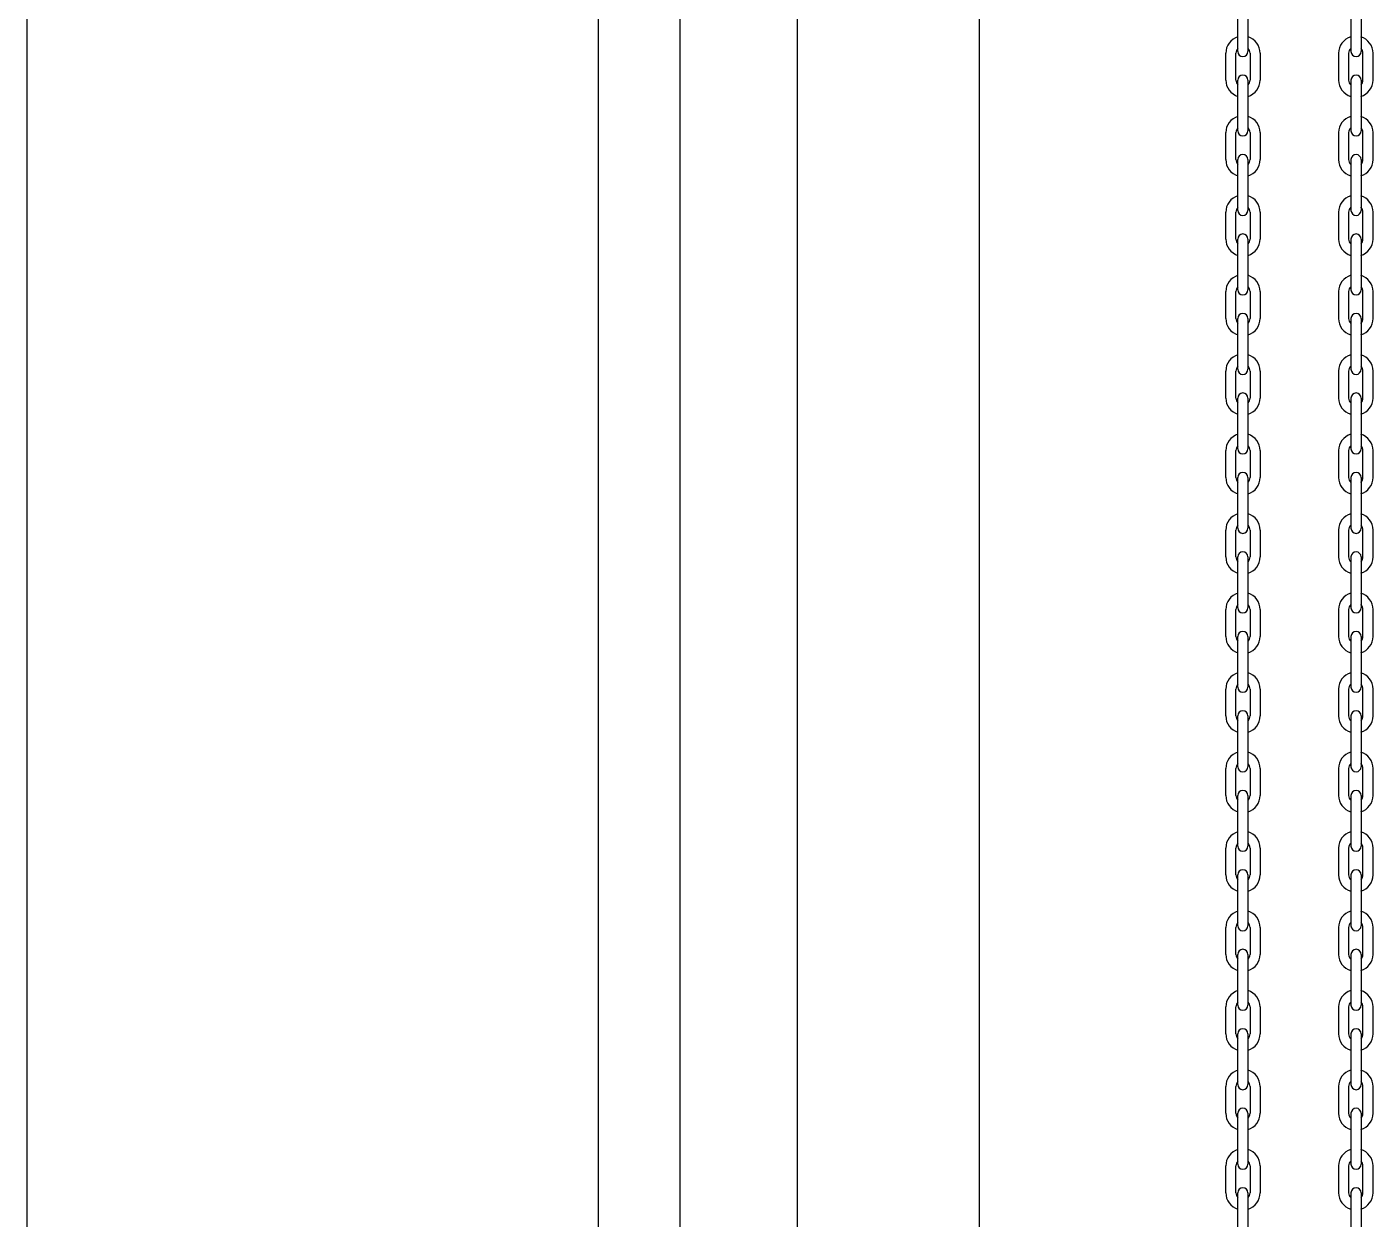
# Model space of a CAD drawing. Header units: millimetres. Extents: x 34479 to 326239, y 111570 to 168880.
# Drawn here: x 186511.7 to 186688.4, y 164712.5 to 164869 of the extents above; entities that cross this region are included whole.
import ezdxf

# ---------------------------------------------------------------- set-up
doc = ezdxf.new("R2010")
doc.units = ezdxf.units.MM
doc.header["$LTSCALE"] = 100
doc.header["$MEASUREMENT"] = 0
doc.layers.get('0').update_dxf_attribs({"linetype": 'CONTINUOUS'})
doc.layers.add('OHD Frame', color=2, linetype='CONTINUOUS')

msp = doc.modelspace()

# ---------------------------------------------------------------- linework, layer by layer
at = {"color": 3}
for p, q in [((186597.45, 163432.59, 0), (186597.45, 167289.71, 0)), ((186612.85, 163432.59, 0), (186612.85, 167289.71, 0)), ((186586.7, 163432.59, 0), (186586.7, 165982.59, 0))]:
    msp.add_line(p, q, dxfattribs=at)
at = {"color": 8, "linetype": 'Continuous'}
msp.add_line((186511.69, 165982.59, 0), (186511.69, 163455.11, 0), dxfattribs=at)
at = {"color": 7, "linetype": 'Continuous'}
for p, q in [((186670.61, 164872.44, 0), (186670.61, 164865.77, 0)), ((186671.94, 164872.44, 0), (186671.94, 164865.77, 0)), ((186685.48, 164872.44, 0), (186685.48, 164865.77, 0)), ((186686.82, 164872.44, 0), (186686.82, 164865.77, 0)), ((186669.04, 164862.01, 0), (186669.04, 164865.54, 0)), ((186670.38, 164862.01, 0), (186670.38, 164865.54, 0)), ((186672.24, 164865.54, 0), (186672.24, 164862.01, 0)), ((186673.58, 164865.54, 0), (186673.58, 164862.01, 0)), ((186683.85, 164865.54, 0), (186683.85, 164862.01, 0)), ((186685.18, 164865.54, 0), (186685.18, 164862.01, 0)), ((186687.05, 164862.01, 0), (186687.05, 164865.54, 0)), ((186688.38, 164862.01, 0), (186688.38, 164865.54, 0)), ((186670.61, 164862.01, 0), (186670.61, 164855.34, 0)), ((186671.94, 164862.01, 0), (186671.94, 164855.34, 0)), ((186685.48, 164862.01, 0), (186685.48, 164855.34, 0)), ((186686.82, 164862.01, 0), (186686.82, 164855.34, 0)), ((186669.04, 164851.57, 0), (186669.04, 164855.11, 0)), ((186670.38, 164851.57, 0), (186670.38, 164855.11, 0)), ((186672.24, 164855.11, 0), (186672.24, 164851.57, 0)), ((186673.58, 164855.11, 0), (186673.58, 164851.57, 0)), ((186683.85, 164855.11, 0), (186683.85, 164851.57, 0)), ((186685.18, 164855.11, 0), (186685.18, 164851.57, 0)), ((186687.05, 164851.57, 0), (186687.05, 164855.11, 0)), ((186688.38, 164851.57, 0), (186688.38, 164855.11, 0)), ((186670.61, 164851.57, 0), (186670.61, 164844.91, 0)), ((186671.94, 164851.57, 0), (186671.94, 164844.91, 0)), ((186685.48, 164851.57, 0), (186685.48, 164844.91, 0)), ((186686.82, 164851.57, 0), (186686.82, 164844.91, 0)), ((186669.04, 164841.14, 0), (186669.04, 164844.67, 0)), ((186670.38, 164841.14, 0), (186670.38, 164844.67, 0)), ((186672.24, 164844.67, 0), (186672.24, 164841.14, 0)), ((186673.58, 164844.67, 0), (186673.58, 164841.14, 0)), ((186683.85, 164844.67, 0), (186683.85, 164841.14, 0)), ((186685.18, 164844.67, 0), (186685.18, 164841.14, 0)), ((186687.05, 164841.14, 0), (186687.05, 164844.67, 0)), ((186688.38, 164841.14, 0), (186688.38, 164844.67, 0)), ((186670.61, 164841.14, 0), (186670.61, 164834.47, 0)), ((186671.94, 164841.14, 0), (186671.94, 164834.47, 0)), ((186685.48, 164841.14, 0), (186685.48, 164834.47, 0)), ((186686.82, 164841.14, 0), (186686.82, 164834.47, 0)), ((186669.04, 164830.71, 0), (186669.04, 164834.24, 0)), ((186670.38, 164830.71, 0), (186670.38, 164834.24, 0)), ((186672.24, 164834.24, 0), (186672.24, 164830.71, 0)), ((186673.58, 164834.24, 0), (186673.58, 164830.71, 0)), ((186683.85, 164834.24, 0), (186683.85, 164830.71, 0)), ((186685.18, 164834.24, 0), (186685.18, 164830.71, 0)), ((186687.05, 164830.71, 0), (186687.05, 164834.24, 0)), ((186688.38, 164830.71, 0), (186688.38, 164834.24, 0)), ((186670.61, 164830.71, 0), (186670.61, 164824.04, 0)), ((186671.94, 164830.71, 0), (186671.94, 164824.04, 0)), ((186685.48, 164830.71, 0), (186685.48, 164824.04, 0)), ((186686.82, 164830.71, 0), (186686.82, 164824.04, 0)), ((186669.04, 164820.27, 0), (186669.04, 164823.81, 0)), ((186670.38, 164820.27, 0), (186670.38, 164823.81, 0)), ((186672.24, 164823.81, 0), (186672.24, 164820.27, 0)), ((186673.58, 164823.81, 0), (186673.58, 164820.27, 0)), ((186683.85, 164823.81, 0), (186683.85, 164820.27, 0)), ((186685.18, 164823.81, 0), (186685.18, 164820.27, 0)), ((186687.05, 164820.27, 0), (186687.05, 164823.81, 0)), ((186688.38, 164820.27, 0), (186688.38, 164823.81, 0)), ((186670.61, 164820.27, 0), (186670.61, 164813.61, 0)), ((186671.94, 164820.27, 0), (186671.94, 164813.61, 0)), ((186685.48, 164820.27, 0), (186685.48, 164813.61, 0)), ((186686.82, 164820.27, 0), (186686.82, 164813.61, 0)), ((186669.04, 164809.84, 0), (186669.04, 164813.37, 0)), ((186670.38, 164809.84, 0), (186670.38, 164813.37, 0)), ((186672.24, 164813.37, 0), (186672.24, 164809.84, 0)), ((186673.58, 164813.37, 0), (186673.58, 164809.84, 0)), ((186683.85, 164813.37, 0), (186683.85, 164809.84, 0)), ((186685.18, 164813.37, 0), (186685.18, 164809.84, 0)), ((186687.05, 164809.84, 0), (186687.05, 164813.37, 0)), ((186688.38, 164809.84, 0), (186688.38, 164813.37, 0)), ((186670.61, 164809.84, 0), (186670.61, 164803.17, 0)), ((186671.94, 164809.84, 0), (186671.94, 164803.17, 0)), ((186685.48, 164809.84, 0), (186685.48, 164803.17, 0)), ((186686.82, 164809.84, 0), (186686.82, 164803.17, 0)), ((186669.04, 164799.41, 0), (186669.04, 164802.94, 0)), ((186670.38, 164799.41, 0), (186670.38, 164802.94, 0)), ((186672.24, 164802.94, 0), (186672.24, 164799.41, 0)), ((186673.58, 164802.94, 0), (186673.58, 164799.41, 0)), ((186683.85, 164802.94, 0), (186683.85, 164799.41, 0)), ((186685.18, 164802.94, 0), (186685.18, 164799.41, 0)), ((186687.05, 164799.41, 0), (186687.05, 164802.94, 0)), ((186688.38, 164799.41, 0), (186688.38, 164802.94, 0)), ((186670.61, 164799.41, 0), (186670.61, 164792.74, 0)), ((186671.94, 164799.41, 0), (186671.94, 164792.74, 0)), ((186685.48, 164799.41, 0), (186685.48, 164792.74, 0)), ((186686.82, 164799.41, 0), (186686.82, 164792.74, 0)), ((186669.04, 164788.97, 0), (186669.04, 164792.51, 0)), ((186670.38, 164788.97, 0), (186670.38, 164792.51, 0)), ((186672.24, 164792.51, 0), (186672.24, 164788.97, 0)), ((186673.58, 164792.51, 0), (186673.58, 164788.97, 0)), ((186683.85, 164792.51, 0), (186683.85, 164788.97, 0)), ((186685.18, 164792.51, 0), (186685.18, 164788.97, 0)), ((186687.05, 164788.97, 0), (186687.05, 164792.51, 0)), ((186688.38, 164788.97, 0), (186688.38, 164792.51, 0)), ((186670.61, 164788.97, 0), (186670.61, 164782.31, 0)), ((186671.94, 164788.97, 0), (186671.94, 164782.31, 0)), ((186685.48, 164788.97, 0), (186685.48, 164782.31, 0)), ((186686.82, 164788.97, 0), (186686.82, 164782.31, 0)), ((186669.04, 164778.54, 0), (186669.04, 164782.07, 0)), ((186670.38, 164778.54, 0), (186670.38, 164782.07, 0)), ((186672.24, 164782.07, 0), (186672.24, 164778.54, 0)), ((186673.58, 164782.07, 0), (186673.58, 164778.54, 0)), ((186683.85, 164782.07, 0), (186683.85, 164778.54, 0)), ((186685.18, 164782.07, 0), (186685.18, 164778.54, 0)), ((186687.05, 164778.54, 0), (186687.05, 164782.07, 0)), ((186688.38, 164778.54, 0), (186688.38, 164782.07, 0)), ((186670.61, 164778.54, 0), (186670.61, 164771.87, 0)), ((186671.94, 164778.54, 0), (186671.94, 164771.87, 0)), ((186685.48, 164778.54, 0), (186685.48, 164771.87, 0)), ((186686.82, 164778.54, 0), (186686.82, 164771.87, 0)), ((186669.04, 164768.1, 0), (186669.04, 164771.64, 0)), ((186670.38, 164768.1, 0), (186670.38, 164771.64, 0)), ((186672.24, 164771.64, 0), (186672.24, 164768.1, 0)), ((186673.58, 164771.64, 0), (186673.58, 164768.1, 0)), ((186683.85, 164771.64, 0), (186683.85, 164768.1, 0)), ((186685.18, 164771.64, 0), (186685.18, 164768.1, 0)), ((186687.05, 164768.1, 0), (186687.05, 164771.64, 0)), ((186688.38, 164768.1, 0), (186688.38, 164771.64, 0)), ((186670.61, 164768.1, 0), (186670.61, 164761.44, 0)), ((186671.94, 164768.1, 0), (186671.94, 164761.44, 0)), ((186685.48, 164768.1, 0), (186685.48, 164761.44, 0)), ((186686.82, 164768.1, 0), (186686.82, 164761.44, 0)), ((186669.04, 164757.67, 0), (186669.04, 164761.2, 0)), ((186670.38, 164757.67, 0), (186670.38, 164761.2, 0)), ((186672.24, 164761.2, 0), (186672.24, 164757.67, 0)), ((186673.58, 164761.2, 0), (186673.58, 164757.67, 0)), ((186683.85, 164761.2, 0), (186683.85, 164757.67, 0)), ((186685.18, 164761.2, 0), (186685.18, 164757.67, 0)), ((186687.05, 164757.67, 0), (186687.05, 164761.2, 0)), ((186688.38, 164757.67, 0), (186688.38, 164761.2, 0)), ((186670.61, 164757.67, 0), (186670.61, 164751, 0)), ((186671.94, 164757.67, 0), (186671.94, 164751, 0)), ((186685.48, 164757.67, 0), (186685.48, 164751, 0)), ((186686.82, 164757.67, 0), (186686.82, 164751, 0)), ((186669.04, 164747.24, 0), (186669.04, 164750.77, 0)), ((186670.38, 164747.24, 0), (186670.38, 164750.77, 0)), ((186672.24, 164750.77, 0), (186672.24, 164747.24, 0)), ((186673.58, 164750.77, 0), (186673.58, 164747.24, 0)), ((186683.85, 164750.77, 0), (186683.85, 164747.24, 0)), ((186685.18, 164750.77, 0), (186685.18, 164747.24, 0)), ((186687.05, 164747.24, 0), (186687.05, 164750.77, 0)), ((186688.38, 164747.24, 0), (186688.38, 164750.77, 0)), ((186670.61, 164747.24, 0), (186670.61, 164740.57, 0)), ((186671.94, 164747.24, 0), (186671.94, 164740.57, 0)), ((186685.48, 164747.24, 0), (186685.48, 164740.57, 0)), ((186686.82, 164747.24, 0), (186686.82, 164740.57, 0)), ((186669.04, 164736.8, 0), (186669.04, 164740.34, 0)), ((186670.38, 164736.8, 0), (186670.38, 164740.34, 0)), ((186672.24, 164740.34, 0), (186672.24, 164736.8, 0)), ((186673.58, 164740.34, 0), (186673.58, 164736.8, 0)), ((186683.85, 164740.34, 0), (186683.85, 164736.8, 0)), ((186685.18, 164740.34, 0), (186685.18, 164736.8, 0)), ((186687.05, 164736.8, 0), (186687.05, 164740.34, 0)), ((186688.38, 164736.8, 0), (186688.38, 164740.34, 0)), ((186670.61, 164736.8, 0), (186670.61, 164730.14, 0)), ((186671.94, 164736.8, 0), (186671.94, 164730.14, 0)), ((186685.48, 164736.8, 0), (186685.48, 164730.14, 0)), ((186686.82, 164736.8, 0), (186686.82, 164730.14, 0)), ((186669.04, 164726.37, 0), (186669.04, 164729.9, 0)), ((186670.38, 164726.37, 0), (186670.38, 164729.9, 0)), ((186672.24, 164729.9, 0), (186672.24, 164726.37, 0)), ((186673.58, 164729.9, 0), (186673.58, 164726.37, 0)), ((186683.85, 164729.9, 0), (186683.85, 164726.37, 0)), ((186685.18, 164729.9, 0), (186685.18, 164726.37, 0)), ((186687.05, 164726.37, 0), (186687.05, 164729.9, 0)), ((186688.38, 164726.37, 0), (186688.38, 164729.9, 0)), ((186670.61, 164726.37, 0), (186670.61, 164719.7, 0)), ((186671.94, 164726.37, 0), (186671.94, 164719.7, 0)), ((186685.48, 164726.37, 0), (186685.48, 164719.7, 0)), ((186686.82, 164726.37, 0), (186686.82, 164719.7, 0)), ((186669.04, 164715.94, 0), (186669.04, 164719.47, 0)), ((186670.38, 164715.94, 0), (186670.38, 164719.47, 0)), ((186672.24, 164719.47, 0), (186672.24, 164715.94, 0)), ((186673.58, 164719.47, 0), (186673.58, 164715.94, 0)), ((186683.85, 164719.47, 0), (186683.85, 164715.94, 0)), ((186685.18, 164719.47, 0), (186685.18, 164715.94, 0)), ((186687.05, 164715.94, 0), (186687.05, 164719.47, 0)), ((186688.38, 164715.94, 0), (186688.38, 164719.47, 0)), ((186670.61, 164715.94, 0), (186670.61, 164709.27, 0)), ((186671.94, 164715.94, 0), (186671.94, 164709.27, 0)), ((186685.48, 164715.94, 0), (186685.48, 164709.27, 0)), ((186686.82, 164715.94, 0), (186686.82, 164709.27, 0))]:
    msp.add_line(p, q, dxfattribs=at)
for centre, radius, start, end in [((186671.28, 164865.54, 0), 2.23, 106.4768, 180), ((186671.34, 164865.54, 0), 2.23, 0, 73.5232), ((186686.08, 164865.54, 0), 2.23, 106.4768, 180), ((186686.15, 164865.54, 0), 2.23, 0, 73.5232), ((186671.28, 164865.54, 0), 0.9, 134.9422, 180), ((186671.28, 164865.77, 0), 0.667, 180, 0), ((186671.34, 164865.54, 0), 0.9, 0, 45.0578), ((186686.08, 164865.54, 0), 0.9, 134.9422, 180), ((186686.15, 164865.77, 0), 0.667, 180, 0), ((186686.15, 164865.54, 0), 0.9, 0, 45.0578), ((186671.28, 164862.01, 0), 2.23, 180, 253.5232), ((186671.28, 164862.01, 0), 0.9, 180, 225.0578), ((186671.28, 164862.01, 0), 0.667, 0, 180), ((186671.34, 164862.01, 0), 2.23, 286.4768, 0), ((186671.34, 164862.01, 0), 0.9, 314.9422, 0), ((186686.08, 164862.01, 0), 2.23, 180, 253.5232), ((186686.08, 164862.01, 0), 0.9, 180, 225.0578), ((186686.15, 164862.01, 0), 0.667, 0, 180), ((186686.15, 164862.01, 0), 2.23, 286.4768, 0), ((186686.15, 164862.01, 0), 0.9, 314.9422, 0), ((186671.28, 164855.11, 0), 2.23, 106.4768, 180), ((186671.34, 164855.11, 0), 2.23, 0, 73.5232), ((186686.08, 164855.11, 0), 2.23, 106.4768, 180), ((186686.15, 164855.11, 0), 2.23, 0, 73.5232), ((186671.28, 164855.11, 0), 0.9, 134.9422, 180), ((186671.28, 164855.34, 0), 0.667, 180, 0), ((186671.34, 164855.11, 0), 0.9, 0, 45.0578), ((186686.08, 164855.11, 0), 0.9, 134.9422, 180), ((186686.15, 164855.34, 0), 0.667, 180, 0), ((186686.15, 164855.11, 0), 0.9, 0, 45.0578), ((186671.28, 164851.57, 0), 2.23, 180, 253.5232), ((186671.28, 164851.57, 0), 0.9, 180, 225.0578), ((186671.28, 164851.57, 0), 0.667, 0, 180), ((186671.34, 164851.57, 0), 2.23, 286.4768, 0), ((186671.34, 164851.57, 0), 0.9, 314.9422, 0), ((186686.08, 164851.57, 0), 2.23, 180, 253.5232), ((186686.08, 164851.57, 0), 0.9, 180, 225.0578), ((186686.15, 164851.57, 0), 0.667, 0, 180), ((186686.15, 164851.57, 0), 2.23, 286.4768, 0), ((186686.15, 164851.57, 0), 0.9, 314.9422, 0), ((186671.28, 164844.67, 0), 2.23, 106.4768, 180), ((186671.34, 164844.67, 0), 2.23, 0, 73.5232), ((186686.08, 164844.67, 0), 2.23, 106.4768, 180), ((186686.15, 164844.67, 0), 2.23, 0, 73.5232), ((186671.28, 164844.67, 0), 0.9, 134.9422, 180), ((186671.28, 164844.91, 0), 0.667, 180, 0), ((186671.34, 164844.67, 0), 0.9, 0, 45.0578), ((186686.08, 164844.67, 0), 0.9, 134.9422, 180), ((186686.15, 164844.91, 0), 0.667, 180, 0), ((186686.15, 164844.67, 0), 0.9, 0, 45.0578), ((186671.28, 164841.14, 0), 2.23, 180, 253.5232), ((186671.28, 164841.14, 0), 0.9, 180, 225.0578), ((186671.28, 164841.14, 0), 0.667, 0, 180), ((186671.34, 164841.14, 0), 2.23, 286.4768, 0), ((186671.34, 164841.14, 0), 0.9, 314.9422, 0), ((186686.08, 164841.14, 0), 2.23, 180, 253.5232), ((186686.08, 164841.14, 0), 0.9, 180, 225.0578), ((186686.15, 164841.14, 0), 0.667, 0, 180), ((186686.15, 164841.14, 0), 2.23, 286.4768, 0), ((186686.15, 164841.14, 0), 0.9, 314.9422, 0), ((186671.28, 164834.24, 0), 2.23, 106.4768, 180), ((186671.34, 164834.24, 0), 2.23, 0, 73.5232), ((186686.08, 164834.24, 0), 2.23, 106.4768, 180), ((186686.15, 164834.24, 0), 2.23, 0, 73.5232), ((186671.28, 164834.24, 0), 0.9, 134.9422, 180), ((186671.28, 164834.47, 0), 0.667, 180, 0), ((186671.28, 164834.47, 0), 0.667, 180, 0), ((186671.34, 164834.24, 0), 0.9, 0, 45.0578), ((186686.08, 164834.24, 0), 0.9, 134.9422, 180), ((186686.15, 164834.47, 0), 0.667, 180, 0), ((186686.15, 164834.47, 0), 0.667, 180, 0), ((186686.15, 164834.24, 0), 0.9, 0, 45.0578), ((186671.28, 164830.71, 0), 2.23, 180, 253.5232), ((186671.28, 164830.71, 0), 0.9, 180, 225.0578), ((186671.28, 164830.71, 0), 0.667, 0, 180), ((186671.34, 164830.71, 0), 2.23, 286.4768, 0), ((186671.34, 164830.71, 0), 0.9, 314.9422, 0), ((186686.08, 164830.71, 0), 2.23, 180, 253.5232), ((186686.08, 164830.71, 0), 0.9, 180, 225.0578), ((186686.15, 164830.71, 0), 0.667, 0, 180), ((186686.15, 164830.71, 0), 2.23, 286.4768, 0), ((186686.15, 164830.71, 0), 0.9, 314.9422, 0), ((186671.28, 164823.81, 0), 2.23, 106.4768, 180), ((186671.34, 164823.81, 0), 2.23, 0, 73.5232), ((186686.08, 164823.81, 0), 2.23, 106.4768, 180), ((186686.15, 164823.81, 0), 2.23, 0, 73.5232), ((186671.28, 164823.81, 0), 0.9, 134.9422, 180), ((186671.28, 164824.04, 0), 0.667, 180, 0), ((186671.34, 164823.81, 0), 0.9, 0, 45.0578), ((186686.08, 164823.81, 0), 0.9, 134.9422, 180), ((186686.15, 164824.04, 0), 0.667, 180, 0), ((186686.15, 164823.81, 0), 0.9, 0, 45.0578), ((186671.28, 164820.27, 0), 0.667, 0, 180), ((186686.15, 164820.27, 0), 0.667, 0, 180), ((186671.28, 164820.27, 0), 2.23, 180, 253.5232), ((186671.28, 164820.27, 0), 0.9, 180, 225.0578), ((186671.34, 164820.27, 0), 2.23, 286.4768, 0), ((186671.34, 164820.27, 0), 0.9, 314.9422, 0), ((186686.08, 164820.27, 0), 2.23, 180, 253.5232), ((186686.08, 164820.27, 0), 0.9, 180, 225.0578), ((186686.15, 164820.27, 0), 2.23, 286.4768, 0), ((186686.15, 164820.27, 0), 0.9, 314.9422, 0), ((186671.28, 164813.37, 0), 2.23, 106.4768, 180), ((186671.28, 164813.37, 0), 0.9, 134.9422, 180), ((186671.34, 164813.37, 0), 2.23, 0, 73.5232), ((186671.34, 164813.37, 0), 0.9, 0, 45.0578), ((186686.08, 164813.37, 0), 2.23, 106.4768, 180), ((186686.08, 164813.37, 0), 0.9, 134.9422, 180), ((186686.15, 164813.37, 0), 2.23, 0, 73.5232), ((186686.15, 164813.37, 0), 0.9, 0, 45.0578), ((186671.28, 164813.61, 0), 0.667, 180, 0), ((186686.15, 164813.61, 0), 0.667, 180, 0), ((186671.28, 164809.84, 0), 0.667, 0, 180), ((186686.15, 164809.84, 0), 0.667, 0, 180), ((186671.28, 164809.84, 0), 2.23, 180, 253.5232), ((186671.28, 164809.84, 0), 0.9, 180, 225.0578), ((186671.34, 164809.84, 0), 2.23, 286.4768, 0), ((186671.34, 164809.84, 0), 0.9, 314.9422, 0), ((186686.08, 164809.84, 0), 2.23, 180, 253.5232), ((186686.08, 164809.84, 0), 0.9, 180, 225.0578), ((186686.15, 164809.84, 0), 2.23, 286.4768, 0), ((186686.15, 164809.84, 0), 0.9, 314.9422, 0), ((186671.28, 164802.94, 0), 2.23, 106.4768, 180), ((186671.34, 164802.94, 0), 2.23, 0, 73.5232), ((186686.08, 164802.94, 0), 2.23, 106.4768, 180), ((186686.15, 164802.94, 0), 2.23, 0, 73.5232), ((186671.28, 164802.94, 0), 0.9, 134.9422, 180), ((186671.34, 164802.94, 0), 0.9, 0, 45.0578), ((186686.08, 164802.94, 0), 0.9, 134.9422, 180), ((186686.15, 164802.94, 0), 0.9, 0, 45.0578), ((186671.28, 164803.17, 0), 0.667, 180, 0), ((186686.15, 164803.17, 0), 0.667, 180, 0), ((186671.28, 164799.41, 0), 0.667, 0, 180), ((186686.15, 164799.41, 0), 0.667, 0, 180), ((186671.28, 164799.41, 0), 2.23, 180, 253.5232), ((186671.28, 164799.41, 0), 0.9, 180, 225.0578), ((186671.34, 164799.41, 0), 2.23, 286.4768, 0), ((186671.34, 164799.41, 0), 0.9, 314.9422, 0), ((186686.08, 164799.41, 0), 2.23, 180, 253.5232), ((186686.08, 164799.41, 0), 0.9, 180, 225.0578), ((186686.15, 164799.41, 0), 2.23, 286.4768, 0), ((186686.15, 164799.41, 0), 0.9, 314.9422, 0), ((186671.28, 164792.51, 0), 2.23, 106.4768, 180), ((186671.34, 164792.51, 0), 2.23, 0, 73.5232), ((186686.08, 164792.51, 0), 2.23, 106.4768, 180), ((186686.15, 164792.51, 0), 2.23, 0, 73.5232), ((186671.28, 164792.51, 0), 0.9, 134.9422, 180), ((186671.28, 164792.74, 0), 0.667, 180, 0), ((186671.34, 164792.51, 0), 0.9, 0, 45.0578), ((186686.08, 164792.51, 0), 0.9, 134.9422, 180), ((186686.15, 164792.74, 0), 0.667, 180, 0), ((186686.15, 164792.51, 0), 0.9, 0, 45.0578), ((186671.28, 164788.97, 0), 0.667, 0, 180), ((186686.15, 164788.97, 0), 0.667, 0, 180), ((186671.28, 164788.97, 0), 2.23, 180, 253.5232), ((186671.28, 164788.97, 0), 0.9, 180, 225.0578), ((186671.34, 164788.97, 0), 2.23, 286.4768, 0), ((186671.34, 164788.97, 0), 0.9, 314.9422, 0), ((186686.08, 164788.97, 0), 2.23, 180, 253.5232), ((186686.08, 164788.97, 0), 0.9, 180, 225.0578), ((186686.15, 164788.97, 0), 2.23, 286.4768, 0), ((186686.15, 164788.97, 0), 0.9, 314.9422, 0), ((186671.28, 164782.07, 0), 2.23, 106.4768, 180), ((186671.34, 164782.07, 0), 2.23, 0, 73.5232), ((186686.08, 164782.07, 0), 2.23, 106.4768, 180), ((186686.15, 164782.07, 0), 2.23, 0, 73.5232), ((186671.28, 164782.07, 0), 0.9, 134.9422, 180), ((186671.28, 164782.31, 0), 0.667, 180, 0), ((186671.34, 164782.07, 0), 0.9, 0, 45.0578), ((186686.08, 164782.07, 0), 0.9, 134.9422, 180), ((186686.15, 164782.31, 0), 0.667, 180, 0), ((186686.15, 164782.07, 0), 0.9, 0, 45.0578), ((186671.28, 164778.54, 0), 2.23, 180, 253.5232), ((186671.28, 164778.54, 0), 0.9, 180, 225.0578), ((186671.28, 164778.54, 0), 0.667, 0, 180), ((186671.34, 164778.54, 0), 2.23, 286.4768, 0), ((186671.34, 164778.54, 0), 0.9, 314.9422, 0), ((186686.08, 164778.54, 0), 2.23, 180, 253.5232), ((186686.08, 164778.54, 0), 0.9, 180, 225.0578), ((186686.15, 164778.54, 0), 0.667, 0, 180), ((186686.15, 164778.54, 0), 2.23, 286.4768, 0), ((186686.15, 164778.54, 0), 0.9, 314.9422, 0), ((186671.28, 164771.64, 0), 2.23, 106.4768, 180), ((186671.34, 164771.64, 0), 2.23, 0, 73.5232), ((186686.08, 164771.64, 0), 2.23, 106.4768, 180), ((186686.15, 164771.64, 0), 2.23, 0, 73.5232), ((186671.28, 164771.64, 0), 0.9, 134.9422, 180), ((186671.28, 164771.87, 0), 0.667, 180, 0), ((186671.28, 164771.87, 0), 0.667, 180, 0), ((186671.34, 164771.64, 0), 0.9, 0, 45.0578), ((186686.08, 164771.64, 0), 0.9, 134.9422, 180), ((186686.15, 164771.87, 0), 0.667, 180, 0), ((186686.15, 164771.87, 0), 0.667, 180, 0), ((186686.15, 164771.64, 0), 0.9, 0, 45.0578), ((186671.28, 164768.1, 0), 2.23, 180, 253.5232), ((186671.28, 164768.1, 0), 2.23, 180, 253.5232), ((186671.28, 164768.1, 0), 0.9, 180, 225.0578), ((186671.28, 164768.1, 0), 0.9, 180, 225.0578), ((186671.28, 164768.1, 0), 0.667, 0, 180), ((186671.28, 164768.1, 0), 0.667, 0, 180), ((186671.34, 164768.1, 0), 2.23, 286.4768, 0), ((186671.34, 164768.1, 0), 0.9, 314.9422, 0), ((186671.34, 164768.1, 0), 2.23, 286.4768, 0), ((186671.34, 164768.1, 0), 0.9, 314.9422, 0), ((186686.08, 164768.1, 0), 2.23, 180, 253.5232), ((186686.08, 164768.1, 0), 2.23, 180, 253.5232), ((186686.08, 164768.1, 0), 0.9, 180, 225.0578), ((186686.08, 164768.1, 0), 0.9, 180, 225.0578), ((186686.15, 164768.1, 0), 0.667, 0, 180), ((186686.15, 164768.1, 0), 0.667, 0, 180), ((186686.15, 164768.1, 0), 2.23, 286.4768, 0), ((186686.15, 164768.1, 0), 0.9, 314.9422, 0), ((186686.15, 164768.1, 0), 2.23, 286.4768, 0), ((186686.15, 164768.1, 0), 0.9, 314.9422, 0), ((186671.28, 164761.2, 0), 2.23, 106.4768, 180), ((186671.34, 164761.2, 0), 2.23, 0, 73.5232), ((186686.08, 164761.2, 0), 2.23, 106.4768, 180), ((186686.15, 164761.2, 0), 2.23, 0, 73.5232), ((186671.28, 164761.2, 0), 0.9, 134.9422, 180), ((186671.28, 164761.44, 0), 0.667, 180, 0), ((186671.34, 164761.2, 0), 0.9, 0, 45.0578), ((186686.08, 164761.2, 0), 0.9, 134.9422, 180), ((186686.15, 164761.44, 0), 0.667, 180, 0), ((186686.15, 164761.2, 0), 0.9, 0, 45.0578), ((186671.28, 164757.67, 0), 2.23, 180, 253.5232), ((186671.28, 164757.67, 0), 0.9, 180, 225.0578), ((186671.28, 164757.67, 0), 0.667, 0, 180), ((186671.34, 164757.67, 0), 2.23, 286.4768, 0), ((186671.34, 164757.67, 0), 0.9, 314.9422, 0), ((186686.08, 164757.67, 0), 2.23, 180, 253.5232), ((186686.08, 164757.67, 0), 0.9, 180, 225.0578), ((186686.15, 164757.67, 0), 0.667, 0, 180), ((186686.15, 164757.67, 0), 2.23, 286.4768, 0), ((186686.15, 164757.67, 0), 0.9, 314.9422, 0), ((186671.28, 164750.77, 0), 2.23, 106.4768, 180), ((186671.34, 164750.77, 0), 2.23, 0, 73.5232), ((186686.08, 164750.77, 0), 2.23, 106.4768, 180), ((186686.15, 164750.77, 0), 2.23, 0, 73.5232), ((186671.28, 164750.77, 0), 0.9, 134.9422, 180), ((186671.28, 164751, 0), 0.667, 180, 0), ((186671.34, 164750.77, 0), 0.9, 0, 45.0578), ((186686.08, 164750.77, 0), 0.9, 134.9422, 180), ((186686.15, 164751, 0), 0.667, 180, 0), ((186686.15, 164750.77, 0), 0.9, 0, 45.0578), ((186671.28, 164747.24, 0), 2.23, 180, 253.5232), ((186671.28, 164747.24, 0), 0.9, 180, 225.0578), ((186671.28, 164747.24, 0), 0.667, 0, 180), ((186671.34, 164747.24, 0), 2.23, 286.4768, 0), ((186671.34, 164747.24, 0), 0.9, 314.9422, 0), ((186686.08, 164747.24, 0), 2.23, 180, 253.5232), ((186686.08, 164747.24, 0), 0.9, 180, 225.0578), ((186686.15, 164747.24, 0), 0.667, 0, 180), ((186686.15, 164747.24, 0), 2.23, 286.4768, 0), ((186686.15, 164747.24, 0), 0.9, 314.9422, 0), ((186671.28, 164740.34, 0), 2.23, 106.4768, 180), ((186671.34, 164740.34, 0), 2.23, 0, 73.5232), ((186686.08, 164740.34, 0), 2.23, 106.4768, 180), ((186686.15, 164740.34, 0), 2.23, 0, 73.5232), ((186671.28, 164740.34, 0), 0.9, 134.9422, 180), ((186671.28, 164740.57, 0), 0.667, 180, 0), ((186671.34, 164740.34, 0), 0.9, 0, 45.0578), ((186686.08, 164740.34, 0), 0.9, 134.9422, 180), ((186686.15, 164740.57, 0), 0.667, 180, 0), ((186686.15, 164740.34, 0), 0.9, 0, 45.0578), ((186671.28, 164736.8, 0), 2.23, 180, 253.5232), ((186671.28, 164736.8, 0), 0.9, 180, 225.0578), ((186671.28, 164736.8, 0), 0.667, 0, 180), ((186671.34, 164736.8, 0), 2.23, 286.4768, 0), ((186671.34, 164736.8, 0), 0.9, 314.9422, 0), ((186686.08, 164736.8, 0), 2.23, 180, 253.5232), ((186686.08, 164736.8, 0), 0.9, 180, 225.0578), ((186686.15, 164736.8, 0), 0.667, 0, 180), ((186686.15, 164736.8, 0), 2.23, 286.4768, 0), ((186686.15, 164736.8, 0), 0.9, 314.9422, 0), ((186671.28, 164729.9, 0), 2.23, 106.4768, 180), ((186671.34, 164729.9, 0), 2.23, 0, 73.5232), ((186686.08, 164729.9, 0), 2.23, 106.4768, 180), ((186686.15, 164729.9, 0), 2.23, 0, 73.5232), ((186671.28, 164729.9, 0), 0.9, 134.9422, 180), ((186671.28, 164730.14, 0), 0.667, 180, 0), ((186671.34, 164729.9, 0), 0.9, 0, 45.0578), ((186686.08, 164729.9, 0), 0.9, 134.9422, 180), ((186686.15, 164730.14, 0), 0.667, 180, 0), ((186686.15, 164729.9, 0), 0.9, 0, 45.0578), ((186671.28, 164726.37, 0), 2.23, 180, 253.5232), ((186671.28, 164726.37, 0), 0.9, 180, 225.0578), ((186671.28, 164726.37, 0), 0.667, 0, 180), ((186671.34, 164726.37, 0), 2.23, 286.4768, 0), ((186671.34, 164726.37, 0), 0.9, 314.9422, 0), ((186686.08, 164726.37, 0), 2.23, 180, 253.5232), ((186686.08, 164726.37, 0), 0.9, 180, 225.0578), ((186686.15, 164726.37, 0), 0.667, 0, 180), ((186686.15, 164726.37, 0), 2.23, 286.4768, 0), ((186686.15, 164726.37, 0), 0.9, 314.9422, 0), ((186671.28, 164719.47, 0), 2.23, 106.4768, 180), ((186671.34, 164719.47, 0), 2.23, 0, 73.5232), ((186686.08, 164719.47, 0), 2.23, 106.4768, 180), ((186686.15, 164719.47, 0), 2.23, 0, 73.5232), ((186671.28, 164719.47, 0), 0.9, 134.9422, 180), ((186671.28, 164719.7, 0), 0.667, 180, 0), ((186671.34, 164719.47, 0), 0.9, 0, 45.0578), ((186686.08, 164719.47, 0), 0.9, 134.9422, 180), ((186686.15, 164719.7, 0), 0.667, 180, 0), ((186686.15, 164719.47, 0), 0.9, 0, 45.0578), ((186671.28, 164715.94, 0), 2.23, 180, 253.5232), ((186671.28, 164715.94, 0), 0.9, 180, 225.0578), ((186671.28, 164715.94, 0), 0.667, 0, 180), ((186671.34, 164715.94, 0), 2.23, 286.4768, 0), ((186671.34, 164715.94, 0), 0.9, 314.9422, 0), ((186686.08, 164715.94, 0), 2.23, 180, 253.5232), ((186686.08, 164715.94, 0), 0.9, 180, 225.0578), ((186686.15, 164715.94, 0), 0.667, 0, 180), ((186686.15, 164715.94, 0), 2.23, 286.4768, 0), ((186686.15, 164715.94, 0), 0.9, 314.9422, 0)]:
    msp.add_arc(centre, radius, start, end, dxfattribs=at)
at = {"layer": 'OHD Frame', "color": 1}
msp.add_line((186636.7, 167457.59, 0), (186636.7, 163432.59, 0), dxfattribs=at)

doc.saveas('drawing.dxf')
